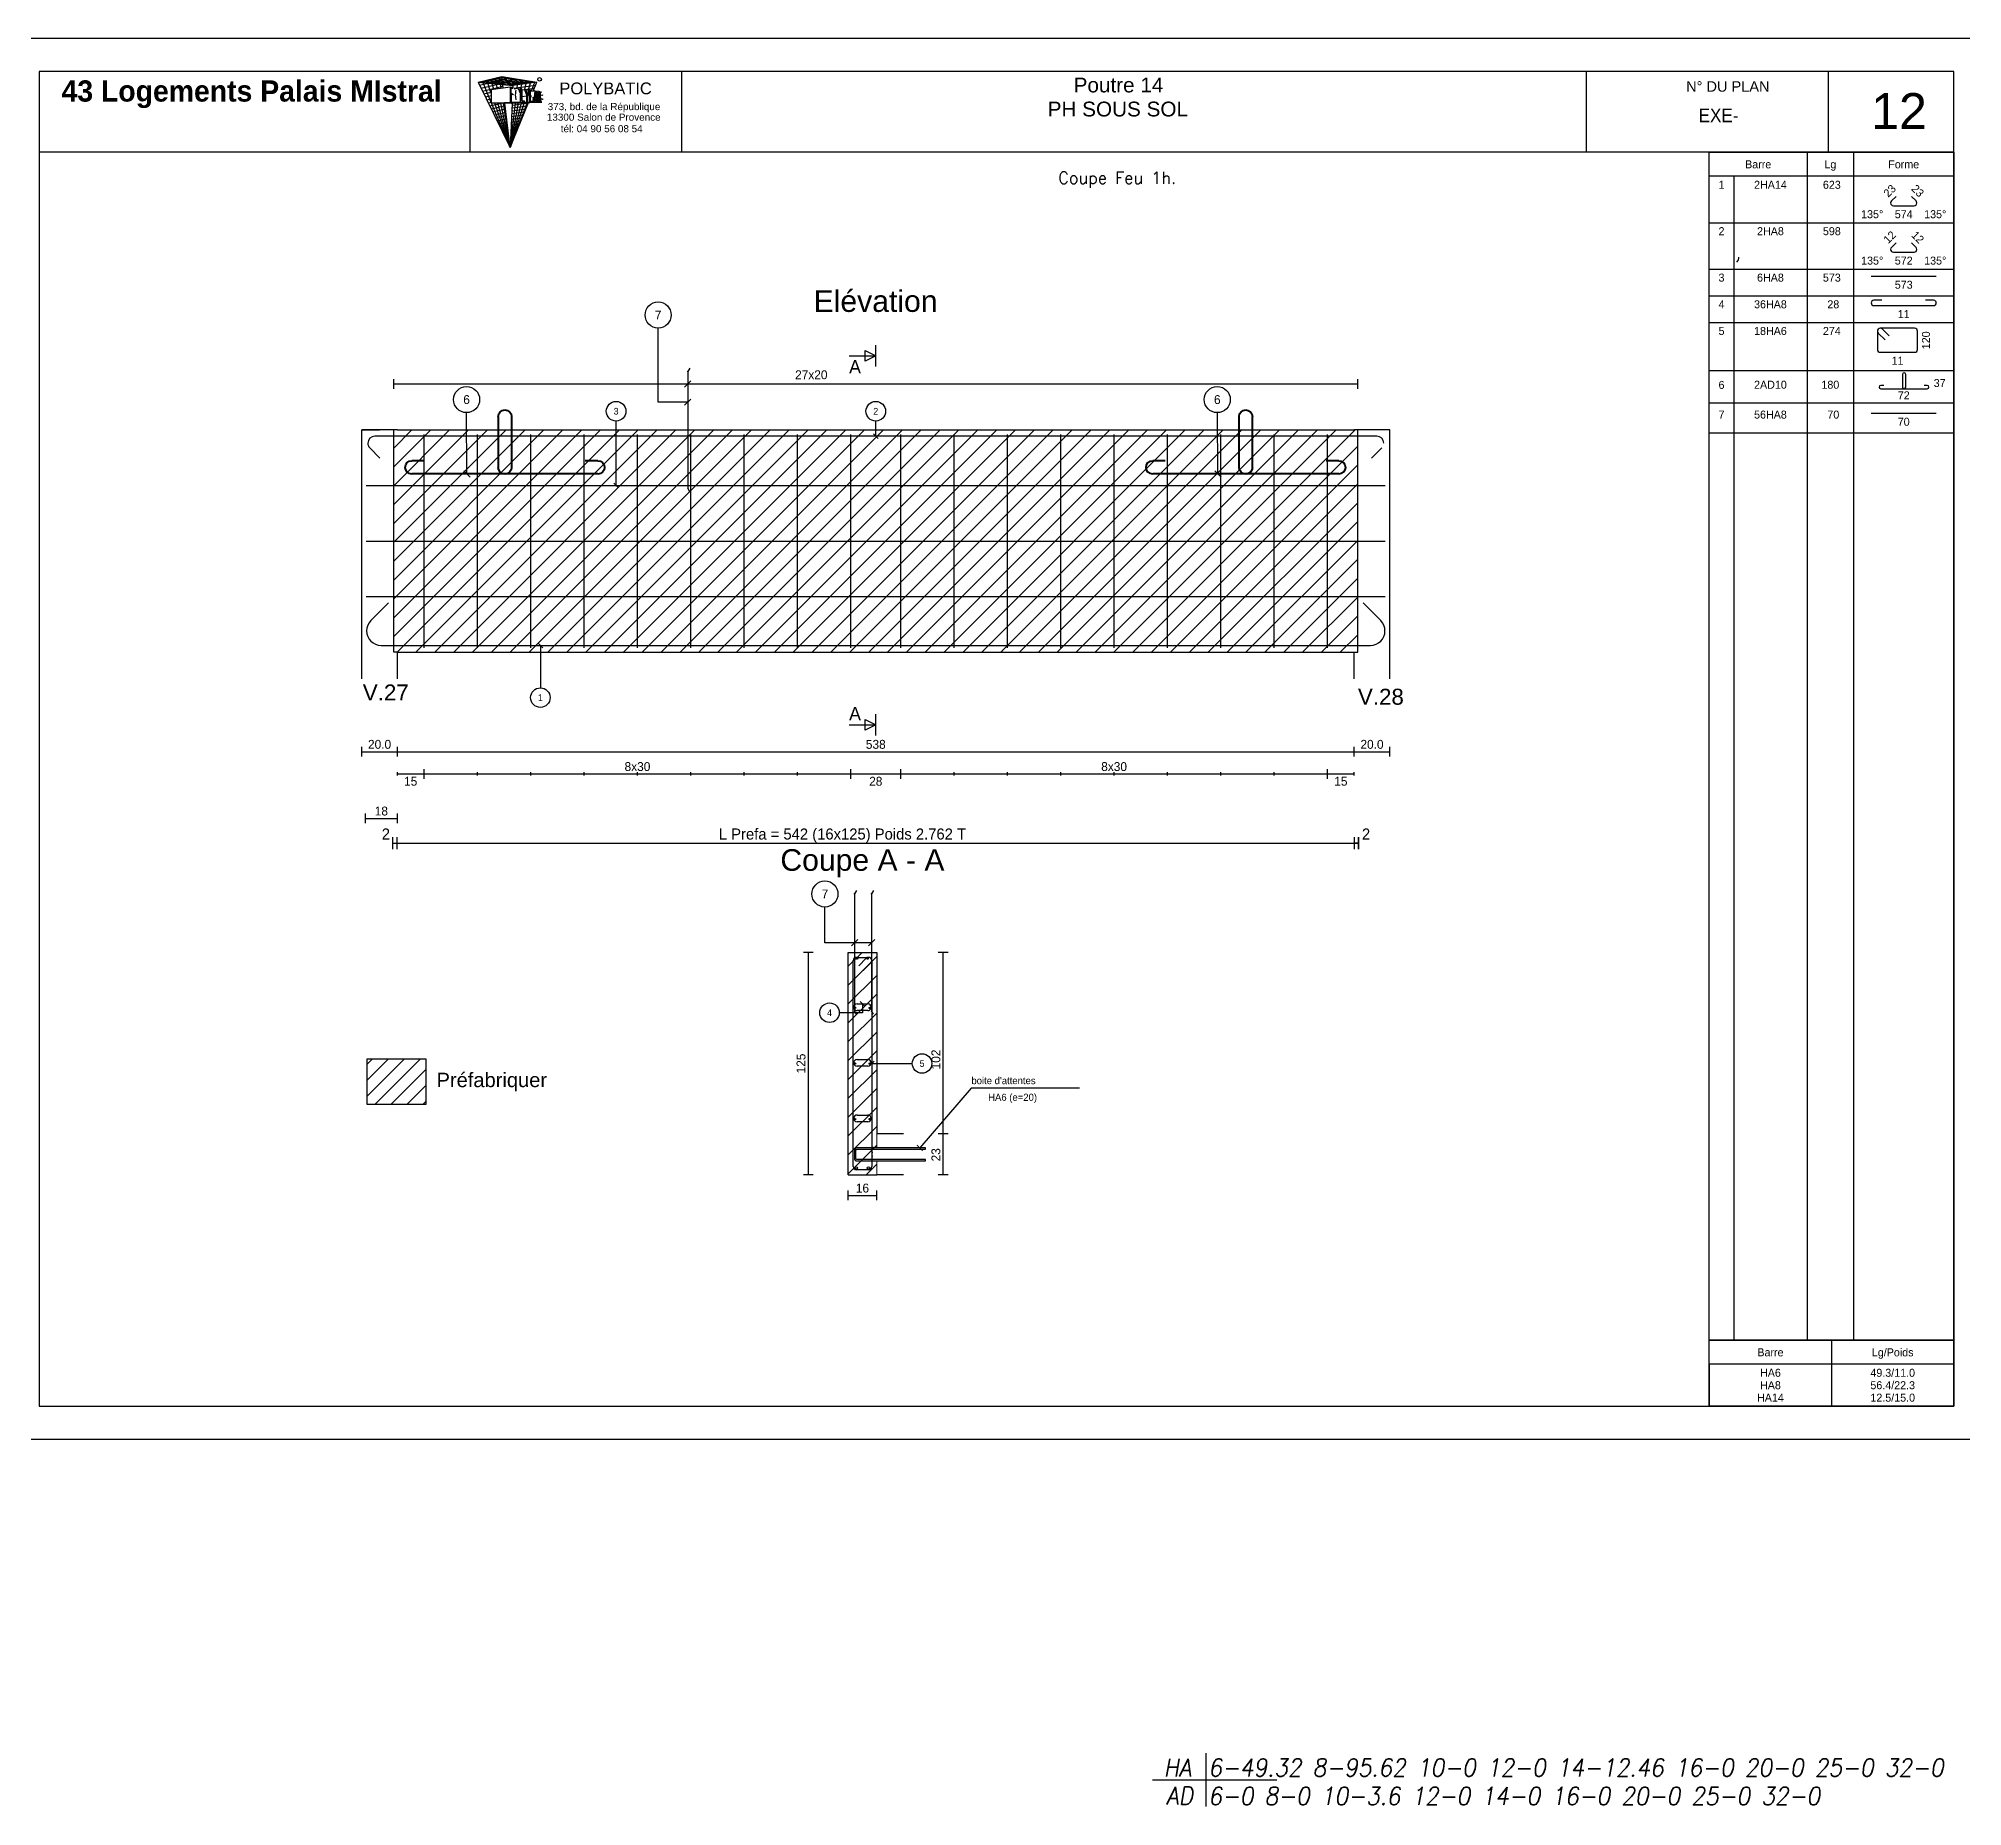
# Model space of a CAD drawing. Extents: x -12912 to 27386, y 1818 to 8189.
# Drawn here: x 691 to 1773, y 2977 to 3971 of the extents above; entities that cross this region are included whole.
import ezdxf
from ezdxf.enums import TextEntityAlignment as Align

# ---------------------------------------------------------------- set-up
doc = ezdxf.new("R2010")
doc.units = 0
doc.header["$MEASUREMENT"] = 0
doc.linetypes.add('CONTINUE', pattern=[0])
doc.layers.get('0').update_dxf_attribs({"linetype": 'CONTINUOUS'})
for name, color, linetype in [('1', 7, 'CONTINUOUS'), ('104', 7, 'CONTINUOUS'), ('173', 7, 'CONTINUOUS'), ('5', 7, 'CONTINUOUS'), ('6', 7, 'CONTINUOUS'), ('7', 7, 'CONTINUOUS'), ('Bâtiment 1. Soubassement', 7, 'CONTINUOUS'), ('GO-CARTOUCHE', 7, 'CONTINUOUS'), ('GO-TEXTE', 9, 'CONTINUOUS'), ('PYC-HACHURE', 7, 'CONTINUOUS'), ('RDC COFFRAGE', 7, 'CONTINUOUS'), ('STR_TXT', 102, 'CONTINUOUS')]:
    doc.layers.add(name, color=color, linetype=linetype)
doc.layers.add('PYC- HACHURES', color=7, linetype='CONTINUOUS', lineweight=18)
doc.styles.add('ARIAL', font='ARIAL.TTF')
doc.styles.add('schéma', font='simplex.shx')
doc.styles.add('Tableau', font='romans.shx', dxfattribs={"width": 0.9, "oblique": 10})
doc.styles.add('TEXTEBA', font='ARIAL.TTF')

# ---------------------------------------------------------------- blocks, each defined once
blk = doc.blocks.new('_ArchTick')
at = {"color": 0, "linetype": 'ByBlock', "const_width": 0.15}
blk.add_lwpolyline([(-0.5, -0.5), (0.5, 0.5)], dxfattribs=at)
blk = doc.blocks.new('A$C20507BFC')
at = {"layer": 'RDC COFFRAGE', "color": 5, "linetype": 'CONTINUE', "lineweight": 40, "ltscale": 0.01}
for points in [[(56, 36.1), (56, 36.1)], [(52.3, 32.3), (52.3, 3.7)], [(59.7, 3.7), (59.7, 32.3)], [(0, 3.7), (0, 3.7)], [(10.8, 7.5), (3.7, 7.5)], [(108.3, 7.5), (101.2, 7.5)], [(112, 3.7), (112, 3.7)], [(3.7, 0), (56, 0)], [(56, 0), (108.3, 0)]]:
    blk.add_lwpolyline(points, dxfattribs=at)
for centre, start, end in [((56, 32.3), 90, 180), ((56, 32.3), 0, 90), ((3.7, 3.7), 90, 180), ((3.7, 3.7), 180, 270), ((56, 3.7), 180, 270), ((56, 3.7), 270, 0), ((108.3, 3.7), 0, 90), ((108.3, 3.7), 270, 0)]:
    blk.add_arc(centre, 3.75, start, end, dxfattribs=at)
blk = doc.blocks.new('Smallsp')
at = {"layer": 'STR_TXT', "linetype": 'Continuous'}
for points in [[(0, 15), (0, -15)], [(-30, 0), (40, 0)]]:
    blk.add_lwpolyline(points, dxfattribs=at)
at = {"layer": 'STR_TXT', "linetype": 'Continuous', "style": 'Tableau', "oblique": 10, "width": 0.9}
for s, p in [('HA', (-23.6, 1.9)), ('AD', (-22.2, -13.9))]:
    blk.add_text(s, height=10, dxfattribs=at).set_placement(p)
for tag, p in [('SPAD', (1.4, 1.9)), ('SPHA', (1.4, -14.1))]:
    blk.add_attdef(tag, p, '', height=10, dxfattribs=at)

msp = doc.modelspace()

# ---------------------------------------------------------------- hatches: boundary and pattern name
at = {"layer": 'PYC- HACHURES', "lineweight": 15}
h = msp.add_hatch(dxfattribs=at)
h.set_pattern_fill('ANSI31', color=104, scale=60, style=0)
h.set_pattern_definition([(45, (-5807.8296, 3077.8415), (-5.303301, 5.303301), [])])
h.paths.add_polyline_path([(1432.627, 3751.316), (1430.627, 3751.316), (892.627, 3751.316), (890.627, 3751.316), (890.627, 3626.316), (892.627, 3626.316), (1430.627, 3626.316), (1432.627, 3626.316)])
h = msp.add_hatch(dxfattribs=at)
h.set_pattern_fill('ANSI31', color=104, scale=60, style=0)
h.set_pattern_definition([(45, (-5807.8296, 3008.29), (-5.303301, 5.303301), [])])
h.paths.add_polyline_path([(1162.127, 3434.575), (1162.127, 3457.575), (1146.127, 3457.575), (1146.127, 3332.575), (1162.127, 3332.575)])
h = msp.add_hatch(dxfattribs=at)
h.set_pattern_fill('ANSI31', color=104, scale=2, style=0)
h.set_pattern_definition([(45, (1081.011, 4830.249), (-4.490128, 4.490128), [])])
h.paths.add_polyline_path([(908.617, 3397.676), (875.697, 3397.676), (875.697, 3372.024), (908.617, 3372.024)])

# ---------------------------------------------------------------- linework, layer by layer
at = {"lineweight": 5, "flags": 128}
msp.add_lwpolyline([(1162.127, 3355.575), (1162.134, 3347.695), (1159.404, 3348.15), (1159.404, 3346.11), (1159.841, 3345.055), (1159.404, 3344.055), (1159.841, 3343.054), (1159.404, 3341.999), (1159.404, 3339.96), (1162.134, 3340.415), (1162.127, 3332.575)], dxfattribs=at)
msp.add_lwpolyline([(1150.988, 3347.613, 0.41421356), (1149.623, 3346.248), (1149.623, 3341.698, 0.41421356), (1150.988, 3340.333), (1189.663, 3340.333), (1189.663, 3341.061), (1150.988, 3341.061, -0.41421356), (1150.351, 3341.698), (1150.351, 3346.248, -0.41421356), (1150.988, 3346.885), (1189.663, 3346.885), (1189.663, 3347.613)], format="xyb", close=True)
at = {"layer": '1', "color": 1}
for points in [[(875.125, 3720.066), (1448.13, 3720.066)], [(875.125, 3688.816), (1448.13, 3688.816)], [(875.125, 3657.566), (1448.13, 3657.566)], [(887.624, 3654.014), (877.725, 3644.115)], [(1445.527, 3644.115), (1435.627, 3654.014)], [(875.323, 3638.316), (875.323, 3638.316)], [(1447.928, 3638.316), (1447.928, 3638.316)], [(883.523, 3630.116), (1439.728, 3630.116)], [(1149.227, 3426.725), (1149.227, 3426.725)], [(1151.127, 3428.625), (1157.127, 3428.625)], [(1156.127, 3424.825), (1151.127, 3424.825)], [(1157.127, 3424.825), (1152.127, 3424.825)], [(1159.027, 3426.725), (1159.027, 3426.725)], [(1151.127, 3397.375), (1157.127, 3397.375)], [(1149.227, 3395.475), (1149.227, 3395.475)], [(1156.127, 3393.575), (1151.127, 3393.575)], [(1157.127, 3393.575), (1152.127, 3393.575)], [(1159.027, 3395.475), (1159.027, 3395.475)], [(1151.127, 3366.125), (1157.127, 3366.125)], [(1149.227, 3364.225), (1149.227, 3364.225)], [(1156.127, 3362.325), (1151.127, 3362.325)], [(1157.127, 3362.325), (1152.127, 3362.325)], [(1159.027, 3364.225), (1159.027, 3364.225)]]:
    msp.add_lwpolyline(points, dxfattribs=at)
for centre, radius in [((1150.027, 3426.325), 0.4), ((1158.227, 3426.325), 0.4), ((1150.027, 3395.075), 0.4), ((1158.227, 3395.075), 0.4), ((1150.027, 3363.825), 0.4), ((1158.227, 3363.825), 0.4), ((1150.727, 3336.375), 0.7), ((1157.527, 3336.375), 0.7)]:
    msp.add_circle(centre, radius, dxfattribs=at)
for centre, radius, start, end in [((883.523, 3638.316), 8.2, 135, 180), ((883.523, 3638.316), 8.2, 180, 270), ((1439.728, 3638.316), 8.2, 270, 0), ((1439.728, 3638.316), 8.2, 0, 45), ((1151.127, 3426.725), 1.9, 90, 180), ((1151.127, 3426.725), 1.9, 180, 270), ((1157.127, 3426.725), 1.9, 0, 90), ((1157.127, 3426.725), 1.9, 270, 0), ((1151.127, 3395.475), 1.9, 90, 180), ((1157.127, 3395.475), 1.9, 0, 90), ((1151.127, 3395.475), 1.9, 180, 270), ((1157.127, 3395.475), 1.9, 270, 0), ((1151.127, 3364.225), 1.9, 90, 180), ((1157.127, 3364.225), 1.9, 0, 90), ((1151.127, 3364.225), 1.9, 180, 270), ((1157.127, 3364.225), 1.9, 270, 0)]:
    msp.add_arc(centre, radius, start, end, dxfattribs=at)
at = {"layer": '104', "color": 104}
for points in [[(1161.627, 3787.026), (1161.627, 3799.026)], [(1146.627, 3793.026), (1161.627, 3793.026)], [(1057.073, 3786.116), (1055.926, 3784.131)], [(1055.926, 3784.131), (1055.926, 3718.502)], [(1057.073, 3716.516), (1055.926, 3718.502)], [(1146.627, 3585.566), (1161.627, 3585.566)], [(1161.627, 3579.566), (1161.627, 3591.566)], [(1150.859, 3492.375), (1149.712, 3490.389)], [(1149.712, 3490.389), (1149.712, 3424.761)], [(1160.383, 3492.375), (1159.237, 3490.389)], [(1159.237, 3490.389), (1159.237, 3424.761)], [(1150.859, 3422.775), (1149.712, 3424.761)], [(1160.383, 3422.775), (1159.237, 3424.761)]]:
    msp.add_lwpolyline(points, dxfattribs=at)
for points in [[(1161.627, 3793.026), (1155.627, 3790.026), (1155.627, 3796.026), (1161.627, 3793.026)], [(1161.627, 3585.566), (1155.627, 3582.566), (1155.627, 3588.566), (1161.627, 3585.566)]]:
    msp.add_lwpolyline(points, close=True, dxfattribs=at)
for p in [(1055.926, 3784.131), (1149.712, 3490.389), (1159.237, 3490.389)]:
    msp.add_point(p, dxfattribs=at)
at = {"layer": '173', "color": 173}
for points in [[(1630.285, 3907.384), (1767.785, 3907.384), (1767.785, 3239.448), (1630.285, 3239.448), (1630.285, 3907.384)], [(1630.285, 3239.448), (1767.785, 3239.448), (1767.785, 3202.448), (1630.285, 3202.448), (1630.285, 3239.448)]]:
    msp.add_lwpolyline(points, close=True, dxfattribs=at)
for points in [[(1685.285, 3907.384), (1685.285, 3239.448)], [(1711.41, 3907.384), (1711.41, 3239.448)], [(1767.785, 3893.884), (1630.285, 3893.884)], [(1644.035, 3893.884), (1644.035, 3239.448)], [(1732.222, 3878.91), (1732.222, 3878.91)], [(1735.288, 3882.624), (1732.681, 3880.017)], [(1733.788, 3877.344), (1745.407, 3877.344)], [(1746.514, 3880.017), (1743.906, 3882.624)], [(1746.972, 3878.91), (1746.972, 3878.91)], [(1630.285, 3867.791), (1767.785, 3867.791)], [(1732.222, 3852.818), (1732.222, 3852.818)], [(1735.288, 3856.532), (1732.681, 3853.925)], [(1746.514, 3853.925), (1743.906, 3856.532)], [(1746.972, 3852.818), (1746.972, 3852.818)], [(1630.285, 3841.699), (1767.785, 3841.699)], [(1646.928, 3848.461), (1646.928, 3848.461)], [(1733.788, 3851.252), (1745.407, 3851.252)], [(1721.275, 3837.699), (1757.919, 3837.699)], [(1630.285, 3826.699), (1767.785, 3826.699)], [(1721.275, 3822.699), (1721.275, 3822.699)], [(1727.275, 3824.199), (1722.775, 3824.199)], [(1722.775, 3821.199), (1756.419, 3821.199)], [(1756.419, 3824.199), (1751.919, 3824.199)], [(1757.919, 3822.699), (1757.919, 3822.699)], [(1630.285, 3811.699), (1767.785, 3811.699)], [(1726.442, 3808.449), (1726.442, 3808.449)], [(1745.752, 3808.449), (1726.442, 3808.449)], [(1724.822, 3806.829), (1724.822, 3796.569)], [(1724.822, 3806.829), (1724.822, 3806.829)], [(1725.297, 3805.683), (1729.115, 3801.865)], [(1731.406, 3804.156), (1727.588, 3807.974)], [(1747.372, 3796.569), (1747.372, 3806.829)], [(1726.442, 3794.949), (1745.752, 3794.949)], [(1630.285, 3784.699), (1767.785, 3784.699)], [(1630.285, 3784.699), (1767.785, 3784.699)], [(1630.285, 3784.699), (1767.785, 3784.699)], [(1630.285, 3784.699), (1767.785, 3784.699)], [(1630.285, 3784.699), (1767.785, 3784.699)], [(1630.285, 3784.699), (1767.785, 3784.699)], [(1630.285, 3784.699), (1767.785, 3784.699)], [(1728.483, 3776.324), (1726.71, 3776.324)], [(1738.837, 3782.527), (1738.837, 3775.388)], [(1740.71, 3775.388), (1740.71, 3782.527)], [(1752.837, 3776.324), (1751.065, 3776.324)], [(1630.285, 3766.469), (1767.785, 3766.469)], [(1725.774, 3775.388), (1725.774, 3775.388)], [(1726.71, 3774.451), (1739.774, 3774.451)], [(1739.774, 3774.451), (1752.837, 3774.451)], [(1753.774, 3775.388), (1753.774, 3775.388)], [(1721.275, 3760.67), (1757.919, 3760.67)], [(876.023, 3743.916), (876.023, 3743.916)], [(1443.328, 3747.816), (879.923, 3747.816)], [(907.627, 3628.816), (907.627, 3748.816)], [(937.627, 3628.816), (937.627, 3748.816)], [(967.627, 3628.816), (967.627, 3748.816)], [(997.627, 3628.816), (997.627, 3748.816)], [(1027.627, 3628.816), (1027.627, 3748.816)], [(1057.627, 3628.816), (1057.627, 3748.816)], [(1087.627, 3628.816), (1087.627, 3748.816)], [(1117.627, 3628.816), (1117.627, 3748.816)], [(1147.627, 3628.816), (1147.627, 3748.816)], [(1175.627, 3628.816), (1175.627, 3748.816)], [(1205.627, 3628.816), (1205.627, 3748.816)], [(1235.627, 3628.816), (1235.627, 3748.816)], [(1265.627, 3628.816), (1265.627, 3748.816)], [(1295.627, 3628.816), (1295.627, 3748.816)], [(1325.627, 3628.816), (1325.627, 3748.816)], [(1355.627, 3628.816), (1355.627, 3748.816)], [(1385.627, 3628.816), (1385.627, 3748.816)], [(1415.627, 3628.816), (1415.627, 3748.816)], [(1630.285, 3749.67), (1767.785, 3749.67)], [(877.166, 3741.159), (882.822, 3735.502)], [(1440.429, 3735.502), (1446.086, 3741.159)], [(1148.927, 3337.175), (1148.927, 3452.975)], [(1150.727, 3454.775), (1157.527, 3454.775)], [(1152.012, 3450.005), (1156.254, 3454.248)], [(1158.8, 3451.702), (1154.557, 3447.46)], [(1157.527, 3454.775), (1157.527, 3454.775)], [(1159.327, 3452.975), (1159.327, 3337.175)], [(1159.327, 3452.975), (1159.327, 3452.975)], [(1157.527, 3335.375), (1150.727, 3335.375)], [(1699.035, 3239.448), (1699.035, 3202.448)], [(1767.785, 3225.948), (1630.285, 3225.948)], [(1630.285, 3225.948), (1630.285, 3202.448)]]:
    msp.add_lwpolyline(points, dxfattribs=at)
for centre in [(1151.127, 3454.075), (1157.127, 3454.075)]:
    msp.add_circle(centre, 0.4, dxfattribs=at)
for centre, radius, start, end in [((1733.788, 3878.91), 1.566, 135, 180), ((1733.788, 3878.91), 1.566, 180, 270), ((1745.407, 3878.91), 1.566, 270, 0), ((1745.407, 3878.91), 1.566, 0, 45), ((1733.788, 3852.818), 1.566, 135, 180), ((1733.788, 3852.818), 1.566, 180, 270), ((1745.407, 3852.818), 1.566, 270, 0), ((1745.407, 3852.818), 1.566, 0, 45), ((1643.028, 3848.461), 3.9, 315, 0), ((1722.775, 3822.699), 1.5, 90, 180), ((1722.775, 3822.699), 1.5, 180, 270), ((1756.419, 3822.699), 1.5, 0, 90), ((1756.419, 3822.699), 1.5, 270, 0), ((1726.442, 3806.829), 1.62, 90, 180), ((1726.442, 3806.829), 1.62, 45, 90), ((1745.752, 3806.829), 1.62, 0, 90), ((1726.442, 3806.829), 1.62, 180, 225), ((1726.442, 3796.569), 1.62, 180, 270), ((1745.752, 3796.569), 1.62, 270, 0), ((1726.71, 3775.388), 0.937, 90, 180), ((1739.774, 3782.527), 0.937, 90, 180), ((1739.774, 3782.527), 0.937, 0, 90), ((1752.837, 3775.388), 0.937, 0, 90), ((1726.71, 3775.388), 0.937, 180, 270), ((1739.774, 3775.388), 0.937, 180, 270), ((1739.774, 3775.388), 0.937, 270, 0), ((1752.837, 3775.388), 0.937, 270, 0), ((879.923, 3743.916), 3.9, 90, 180), ((879.923, 3743.916), 3.9, 180, 225), ((1443.328, 3743.916), 3.9, 0, 90), ((1150.727, 3452.975), 1.8, 90, 180), ((1157.527, 3452.975), 1.8, 90, 135), ((1157.527, 3452.975), 1.8, 0, 90), ((1157.527, 3452.975), 1.8, 315, 0), ((1150.727, 3337.175), 1.8, 180, 270), ((1157.527, 3337.175), 1.8, 270, 0)]:
    msp.add_arc(centre, radius, start, end, dxfattribs=at)
at = {"layer": '5', "color": 5}
msp.add_line((890.627, 3777.162), (1432.627, 3777.162), dxfattribs=at)
for points in [[(890.627, 3774.412), (890.627, 3779.912)], [(890.627, 3776.245), (890.627, 3778.078)], [(1432.627, 3774.412), (1432.627, 3779.912)], [(872.625, 3567.65), (872.625, 3573.15)], [(872.625, 3570.4), (892.627, 3570.4)], [(892.627, 3567.65), (892.627, 3573.15)], [(892.627, 3570.4), (1430.627, 3570.4)], [(1430.627, 3567.65), (1430.627, 3573.15)], [(1430.627, 3570.4), (1450.63, 3570.4)], [(1450.63, 3567.65), (1450.63, 3573.15)], [(907.627, 3555.15), (907.627, 3560.65)], [(1147.627, 3555.15), (1147.627, 3560.65)], [(1175.627, 3555.15), (1175.627, 3560.65)], [(1415.627, 3555.15), (1415.627, 3560.65)], [(892.627, 3556.983), (892.627, 3558.816)], [(892.627, 3557.9), (907.627, 3557.9)], [(907.627, 3556.983), (907.627, 3558.816)], [(907.627, 3557.9), (937.627, 3557.9)], [(907.627, 3557.9), (1147.627, 3557.9)], [(937.627, 3556.983), (937.627, 3558.816)], [(937.627, 3557.9), (967.627, 3557.9)], [(967.627, 3556.983), (967.627, 3558.816)], [(967.627, 3557.9), (997.627, 3557.9)], [(997.627, 3556.983), (997.627, 3558.816)], [(997.627, 3557.9), (1027.627, 3557.9)], [(1027.627, 3556.983), (1027.627, 3558.816)], [(1027.627, 3557.9), (1057.627, 3557.9)], [(1057.627, 3556.983), (1057.627, 3558.816)], [(1057.627, 3557.9), (1087.627, 3557.9)], [(1087.627, 3556.983), (1087.627, 3558.816)], [(1087.627, 3557.9), (1117.627, 3557.9)], [(1117.627, 3556.983), (1117.627, 3558.816)], [(1117.627, 3557.9), (1147.627, 3557.9)], [(1147.627, 3556.983), (1147.627, 3558.816)], [(1147.627, 3557.9), (1175.627, 3557.9)], [(1175.627, 3556.983), (1175.627, 3558.816)], [(1175.627, 3557.9), (1205.627, 3557.9)], [(1175.627, 3557.9), (1415.627, 3557.9)], [(1205.627, 3556.983), (1205.627, 3558.816)], [(1205.627, 3557.9), (1235.627, 3557.9)], [(1235.627, 3556.983), (1235.627, 3558.816)], [(1235.627, 3557.9), (1265.627, 3557.9)], [(1265.627, 3556.983), (1265.627, 3558.816)], [(1265.627, 3557.9), (1295.627, 3557.9)], [(1295.627, 3556.983), (1295.627, 3558.816)], [(1295.627, 3557.9), (1325.627, 3557.9)], [(1325.627, 3556.983), (1325.627, 3558.816)], [(1325.627, 3557.9), (1355.627, 3557.9)], [(1355.627, 3556.983), (1355.627, 3558.816)], [(1355.627, 3557.9), (1385.627, 3557.9)], [(1385.627, 3556.983), (1385.627, 3558.816)], [(1385.627, 3557.9), (1415.627, 3557.9)], [(1415.627, 3556.983), (1415.627, 3558.816)], [(1415.627, 3557.9), (1430.627, 3557.9)], [(1430.627, 3556.983), (1430.627, 3558.816)], [(874.623, 3530.15), (874.623, 3535.65)], [(874.623, 3532.9), (892.627, 3532.9)], [(892.627, 3530.15), (892.627, 3535.65)], [(1126.46, 3457.575), (1120.96, 3457.575)], [(1123.71, 3332.575), (1123.71, 3457.575)], [(1202.294, 3457.575), (1196.794, 3457.575)], [(1199.544, 3355.575), (1199.544, 3457.575)], [(1202.294, 3355.575), (1196.794, 3355.575)], [(1199.544, 3332.575), (1199.544, 3355.575)], [(1126.46, 3332.575), (1120.96, 3332.575)], [(1202.294, 3332.575), (1196.794, 3332.575)], [(1146.127, 3318.158), (1146.127, 3323.658)], [(1162.127, 3318.158), (1162.127, 3323.658)], [(1146.127, 3320.908), (1162.127, 3320.908)]]:
    msp.add_lwpolyline(points, dxfattribs=at)
at = {"layer": '6', "color": 6}
for points in [[(1039.26, 3766.917), (1039.26, 3808.583)], [(1054.159, 3775.394), (1057.694, 3778.929)], [(1055.926, 3766.917), (1039.26, 3766.917)], [(1054.159, 3765.149), (1057.694, 3768.684)], [(931.779, 3726.548), (931.568, 3761.014)], [(1015.625, 3720.066), (1015.625, 3756.316)], [(1161.626, 3747.816), (1161.626, 3756.316)], [(1353.943, 3726.547), (1353.671, 3761.023)], [(1160.3, 3749.142), (1162.952, 3746.491)], [(933.599, 3724.78), (930.064, 3728.316)], [(1355.763, 3724.78), (1352.227, 3728.315)], [(1014.299, 3721.392), (1016.951, 3718.741)], [(974.384, 3628.791), (971.733, 3631.442)], [(973.058, 3630.116), (973.058, 3606.316)], [(1133.046, 3463.017), (1133.046, 3483.063)], [(1159.237, 3463.017), (1133.046, 3463.017)], [(1147.945, 3461.25), (1151.48, 3464.785)], [(1157.469, 3461.25), (1161.005, 3464.785)], [(1155.453, 3427.299), (1152.801, 3429.951)], [(1154.127, 3423.625), (1141.127, 3423.625)], [(1154.127, 3428.625), (1154.127, 3423.625)], [(1160.653, 3396.401), (1158.001, 3393.749)], [(1159.327, 3395.075), (1182.127, 3395.075)]]:
    msp.add_lwpolyline(points, dxfattribs=at)
for centre, radius in [((1039.26, 3815.917), 7.333), ((931.547, 3768.347), 7.333), ((1353.642, 3768.356), 7.333), ((1015.625, 3761.816), 5.5), ((1161.626, 3761.816), 5.5), ((973.058, 3600.816), 5.5), ((1133.046, 3490.396), 7.333), ((1135.627, 3423.625), 5.5), ((1187.627, 3395.075), 5.5)]:
    msp.add_circle(centre, radius, dxfattribs=at)
at = {"layer": '7', "color": 7}
for points in [[(892.627, 3751.316), (872.625, 3751.316)], [(872.625, 3611.316), (872.625, 3751.316)], [(872.625, 3751.316), (882.626, 3751.316)], [(892.627, 3751.316), (1430.627, 3751.316)], [(1450.63, 3751.316), (1430.627, 3751.316)], [(1450.63, 3751.316), (1440.628, 3751.316)], [(1450.63, 3611.316), (1450.63, 3751.316)], [(872.625, 3611.316), (872.625, 3626.316)], [(892.627, 3626.316), (1430.627, 3626.316)], [(892.627, 3611.316), (892.627, 3626.316)], [(1430.627, 3611.316), (1430.627, 3626.316)], [(1450.63, 3611.316), (1450.63, 3626.316)], [(1146.127, 3457.575), (1162.127, 3457.575)], [(1146.127, 3332.575), (1146.127, 3457.575)], [(1162.127, 3457.575), (1162.127, 3355.575)], [(1177.127, 3355.575), (1162.127, 3355.575)], [(1146.127, 3332.575), (1162.127, 3332.575)], [(1177.127, 3332.575), (1162.127, 3332.575)]]:
    msp.add_lwpolyline(points, dxfattribs=at)
at = {"layer": '7', "color": 7, "linetype": 'Continuous'}
for points in [[(892.627, 3626.316), (890.627, 3626.316), (890.627, 3751.316)], [(1430.627, 3626.316), (1432.627, 3626.316), (1432.627, 3751.316)]]:
    msp.add_lwpolyline(points, dxfattribs=at)
at = {"layer": '7', "color": 7}
msp.add_lwpolyline([(875.697, 3397.676), (908.617, 3397.676), (908.617, 3372.024), (875.697, 3372.024)], close=True, dxfattribs=at)
at = {"layer": 'GO-CARTOUCHE', "color": 9, "linetype": 'CONTINUE'}
for p, q in [((937.99, 3946.865), (951.383, 3949.98)), ((939.499, 3946.722), (952.892, 3949.741)), ((942.518, 3946.434), (955.911, 3949.262)), ((945.537, 3946.147), (958.929, 3948.782)), ((949.003, 3943.032), (947.698, 3949.123)), ((947.698, 3949.123), (967.351, 3946.355)), ((951.076, 3943.337), (950.125, 3949.688)), ((950.125, 3949.688), (969.785, 3946.695)), ((952.143, 3943.494), (951.383, 3949.98)), ((951.383, 3949.98), (971.006, 3946.865)), ((937.99, 3946.865), (957.613, 3944.997)), ((937.99, 3946.865), (956.055, 3910.112)), ((938.811, 3945.195), (951.595, 3948.168)), ((939.632, 3943.525), (951.808, 3946.356)), ((945.465, 3935.383), (940.417, 3947.43)), ((940.417, 3947.43), (960.047, 3945.336)), ((940.453, 3941.854), (952.02, 3944.544)), ((941.274, 3940.184), (945.465, 3941.158)), ((942.095, 3938.513), (945.465, 3939.297)), ((945.465, 3940.478), (942.844, 3947.994)), ((942.844, 3947.994), (962.482, 3945.676)), ((945.271, 3948.559), (964.916, 3946.016)), ((946.908, 3942.724), (945.271, 3948.559)), ((956.055, 3944.069), (945.465, 3942.512)), ((945.465, 3942.512), (945.465, 3935.037)), ((948.556, 3945.859), (961.947, 3948.303)), ((951.575, 3945.572), (964.966, 3947.824)), ((954.593, 3945.284), (967.984, 3947.345)), ((957.798, 3943.797), (956.055, 3944.069)), ((956.055, 3944.069), (956.055, 3935.054)), ((956.103, 3945.14), (969.493, 3947.106)), ((956.678, 3940.441), (956.678, 3943.341)), ((957.47, 3943.218), (956.678, 3943.341)), ((956.678, 3940.441), (957.305, 3940.392)), ((957.53, 3939.75), (956.678, 3939.816)), ((956.678, 3939.816), (956.678, 3935.66)), ((957.844, 3940.059), (957.53, 3939.75)), ((957.613, 3944.997), (957.561, 3943.834)), ((971.006, 3946.865), (957.613, 3944.997)), ((958.047, 3943.482), (970.326, 3945.195)), ((958.246, 3943.138), (960.213, 3943.424)), ((958.962, 3940.466), (958.924, 3939.613)), ((958.924, 3939.613), (958.983, 3938.322)), ((959.1, 3941.516), (958.962, 3940.466)), ((958.983, 3938.322), (959.271, 3936.856)), ((959.328, 3942.353), (959.1, 3941.516)), ((960.047, 3945.336), (959.824, 3943.37)), ((960.967, 3942.65), (960.604, 3943.234)), ((961.911, 3943.154), (960.759, 3942.985)), ((961.211, 3941.952), (960.967, 3942.65)), ((961.399, 3940.943), (961.211, 3941.952)), ((961.911, 3935.66), (961.911, 3943.161)), ((962.534, 3943.056), (961.911, 3943.154)), ((962.482, 3945.676), (961.941, 3943.149)), ((962.534, 3936.283), (962.534, 3943.056)), ((962.534, 3942.54), (964.095, 3942.754)), ((962.534, 3942.54), (962.534, 3936.283)), ((962.534, 3938.817), (965.364, 3939.066)), ((964.074, 3942.816), (965.364, 3939.066)), ((964.631, 3942.729), (964.074, 3942.816)), ((964.095, 3942.754), (965.364, 3939.066)), ((964.916, 3946.016), (964.124, 3942.808)), ((964.307, 3942.779), (969.647, 3943.525)), ((964.631, 3942.729), (965.659, 3939.742)), ((966.384, 3942.455), (964.805, 3942.222)), ((965.364, 3935.66), (965.364, 3939.066)), ((966.384, 3942.455), (965.659, 3939.742)), ((966.879, 3942.377), (965.987, 3939.041)), ((965.987, 3935.667), (965.991, 3939.053)), ((965.987, 3935.66), (965.987, 3939.041)), ((965.991, 3939.053), (966.861, 3942.308)), ((967.351, 3946.355), (966.123, 3942.416)), ((966.879, 3942.377), (966.384, 3942.455)), ((966.861, 3942.308), (967.046, 3942.336)), ((967.046, 3942.351), (966.865, 3942.324)), ((967.046, 3935.66), (967.046, 3942.351)), ((968.253, 3942.162), (967.046, 3942.351)), ((968.185, 3941.732), (967.482, 3941.841)), ((967.482, 3939.217), (967.482, 3941.841)), ((967.482, 3939.217), (968.051, 3939.173)), ((967.482, 3938.78), (968.017, 3938.739)), ((967.482, 3936.096), (967.482, 3938.78)), ((969.785, 3946.695), (968.093, 3942.187)), ((968.667, 3941.812), (968.967, 3941.854)), ((969.975, 3941.893), (968.718, 3941.708)), ((968.744, 3938.399), (968.824, 3938.146)), ((968.824, 3938.146), (968.902, 3937.665)), ((968.92, 3941.738), (971.006, 3946.865)), ((969.5, 3937.934), (969.449, 3937.512)), ((969.526, 3938.153), (969.5, 3937.934)), ((969.543, 3938.297), (969.526, 3938.153)), ((969.557, 3938.414), (969.543, 3938.297)), ((969.59, 3938.684), (969.557, 3938.414)), ((969.657, 3939.244), (969.59, 3938.684)), ((969.73, 3939.858), (969.657, 3939.244)), ((969.975, 3941.893), (969.73, 3939.858)), ((969.965, 3938.15), (970.128, 3939.511)), ((969.965, 3938.15), (970.296, 3938.124)), ((970.285, 3941.845), (969.975, 3941.893)), ((970.128, 3939.511), (970.296, 3938.124)), ((970.285, 3941.845), (971.032, 3935.666)), ((970.312, 3941.622), (971.033, 3941.728)), ((970.362, 3941.207), (971.033, 3941.286)), ((970.374, 3941.112), (971.438, 3941.223)), ((971.033, 3941.728), (971.033, 3941.286)), ((972.279, 3941.533), (971.033, 3941.728)), ((971.033, 3941.286), (971.438, 3941.223)), ((971.438, 3935.666), (971.438, 3941.223)), ((971.874, 3941.155), (972.279, 3941.092)), ((971.874, 3935.666), (971.874, 3941.155)), ((971.874, 3941.056), (972.279, 3941.092)), ((972.279, 3941.092), (972.279, 3941.533)), ((972.437, 3941.508), (972.279, 3941.457)), ((972.437, 3941.508), (972.437, 3935.664)), ((972.873, 3941.44), (972.437, 3941.508)), ((972.873, 3941.44), (972.873, 3935.66)), ((972.873, 3941.235), (973.861, 3941.327)), ((973.015, 3938.458), (973.04, 3937.838)), ((973.04, 3937.838), (973.099, 3937.271)), ((974.231, 3939.492), (973.497, 3939.424)), ((974.678, 3939.422), (974.231, 3939.492)), ((942.916, 3936.843), (945.465, 3937.435)), ((943.737, 3935.172), (945.465, 3935.574)), ((944.559, 3933.502), (951.163, 3935.037)), ((945.38, 3931.831), (953.294, 3933.671)), ((945.465, 3935.037), (956.678, 3935.66)), ((956.56, 3935.055), (945.465, 3935.037)), ((956.055, 3910.112), (945.61, 3935.037)), ((946.201, 3930.161), (953.507, 3931.858)), ((947.022, 3928.49), (953.719, 3930.046)), ((956.055, 3910.112), (947.363, 3935.037)), ((947.843, 3926.82), (953.932, 3928.234)), ((956.055, 3910.112), (949.064, 3935.037)), ((956.055, 3910.112), (950.716, 3935.037)), ((956.055, 3910.112), (952.32, 3935.037)), ((956.055, 3910.112), (953.134, 3935.037)), ((956.055, 3910.112), (966.339, 3935.394)), ((965.533, 3935.366), (956.055, 3910.112)), ((963.908, 3935.31), (956.055, 3910.112)), ((962.26, 3935.252), (956.055, 3910.112)), ((960.587, 3935.194), (956.055, 3910.112)), ((958.891, 3935.135), (956.055, 3910.112)), ((957.17, 3935.075), (956.055, 3910.112)), ((956.56, 3935.055), (959.692, 3935.17)), ((956.678, 3935.66), (964.184, 3935.66)), ((956.834, 3927.554), (963.531, 3928.49)), ((956.905, 3929.14), (964.21, 3930.161)), ((956.975, 3930.726), (964.89, 3931.831)), ((957.046, 3932.311), (965.57, 3933.502)), ((957.117, 3933.897), (966.249, 3935.172)), ((959.692, 3935.17), (960.253, 3935.19)), ((960.296, 3935.192), (967.04, 3935.439)), ((961.908, 3935.659), (967.054, 3935.66)), ((962.534, 3936.283), (964.184, 3936.278)), ((962.534, 3936.283), (964.184, 3936.283)), ((964.184, 3935.66), (964.184, 3936.283)), ((964.184, 3935.66), (965.368, 3935.66)), ((965.364, 3936.278), (965.368, 3935.66)), ((965.368, 3935.66), (965.987, 3935.66)), ((967.04, 3935.666), (972.437, 3935.666)), ((967.041, 3935.439), (973.881, 3935.657)), ((967.046, 3935.66), (968.367, 3935.66)), ((967.482, 3936.096), (968.233, 3936.096)), ((968.609, 3935.873), (968.36, 3935.666)), ((968.36, 3935.666), (969.215, 3935.666)), ((968.787, 3936.257), (968.609, 3935.873)), ((968.89, 3936.751), (968.787, 3936.257)), ((968.921, 3937.197), (968.89, 3936.751)), ((968.902, 3937.665), (968.921, 3937.197)), ((969.283, 3936.131), (969.227, 3935.666)), ((969.346, 3936.656), (969.283, 3936.131)), ((969.399, 3937.094), (969.346, 3936.656)), ((969.449, 3937.512), (969.399, 3937.094)), ((969.913, 3937.717), (969.666, 3935.666)), ((969.913, 3937.717), (970.349, 3937.683)), ((970.349, 3937.683), (970.594, 3935.66)), ((971.874, 3935.666), (972.437, 3935.666)), ((972.437, 3935.664), (972.873, 3935.66)), ((973.099, 3937.271), (973.189, 3936.793)), ((973.189, 3936.793), (973.318, 3936.351)), ((973.318, 3936.351), (973.521, 3935.938)), ((973.521, 3935.938), (973.753, 3935.683)), ((974.212, 3937.282), (973.548, 3937.22)), ((974.212, 3937.282), (974.654, 3937.298)), ((948.664, 3925.15), (954.144, 3926.422)), ((949.485, 3923.479), (954.356, 3924.61)), ((950.306, 3921.809), (954.569, 3922.797)), ((951.127, 3920.138), (954.781, 3920.985)), ((956.48, 3919.626), (960.133, 3920.138)), ((956.551, 3921.212), (960.813, 3921.808)), ((956.621, 3922.797), (961.492, 3923.479)), ((956.692, 3924.383), (962.172, 3925.149)), ((956.763, 3925.969), (962.851, 3926.82))]:
    msp.add_line(p, q, dxfattribs=at)
at = {"layer": 'GO-CARTOUCHE', "linetype": 'Continuous'}
for points in [[(1786.344, 3183.889), (1786.344, 3971.389), (672.707, 3971.389), (672.707, 3183.889)], [(1767.785, 3202.448), (1767.785, 3952.83), (691.266, 3952.83), (691.266, 3202.448)]]:
    msp.add_lwpolyline(points, close=True, dxfattribs=at)
at = {"layer": 'GO-CARTOUCHE', "color": 9, "linetype": 'CONTINUE'}
for centre in [(972.595, 3948.415, 70.14), (972.595, 3948.415, 70.14), (972.595, 3948.415)]:
    msp.add_circle(centre, 0.997, dxfattribs=at)
at = {"layer": 'GO-TEXTE', "color": 7}
for points in [[(933.447, 3952.83), (933.447, 3907.384)], [(1052.353, 3952.83), (1052.353, 3907.384)], [(1560.982, 3952.83), (1560.982, 3907.384)], [(1697.041, 3952.83), (1697.041, 3907.384)], [(1767.785, 3907.384), (691.266, 3907.384)]]:
    msp.add_lwpolyline(points, dxfattribs=at)
at = {"layer": 'PYC-HACHURE'}
for points in [[(890.005, 3515.543), (890.005, 3522.387)], [(890.005, 3518.965), (892.494, 3518.965)], [(890.005, 3518.965), (1433.116, 3518.965)], [(892.494, 3515.543), (892.494, 3522.387)], [(1430.627, 3522.387), (1430.627, 3515.543)], [(1433.116, 3518.965), (1430.627, 3518.965)], [(1433.116, 3515.543), (1433.116, 3522.387)], [(1433.116, 3522.387), (1433.116, 3515.543)], [(1215.346, 3381.253), (1186.309, 3347.613)], [(1276.205, 3381.253), (1215.346, 3381.253), (1215.346, 3381.253)]]:
    msp.add_lwpolyline(points, dxfattribs=at)

# ---------------------------------------------------------------- block references
at = {"layer": '6', "color": 7, "linetype": 'Continuous', "xscale": -1}
for p in [(1009.104, 3726.545), (1425.629, 3726.545)]:
    msp.add_blockref('A$C20507BFC', p, dxfattribs=at)
at = {"layer": 'Bâtiment 1. Soubassement', "xscale": 3.307500000068103, "yscale": 3.307500000000346, "zscale": 3.307499999999998, "rotation": 270}
msp.add_blockref('_ArchTick', (1186.309, 3347.613), dxfattribs=at)
at = {"layer": 'STR_TXT', "linetype": 'Continuous'}
msp.add_blockref('Smallsp', (1347.169, 2992.331), dxfattribs=at).add_auto_attribs({'SPHA': '6-0 8-0 10-3.6 12-0 14-0 16-0 20-0 25-0 32-0 ', 'SPAD': '6-49.32 8-95.62 10-0 12-0 14-12.46 16-0 20-0 25-0 32-0 '})

# ---------------------------------------------------------------- texts
for s, height, style, p in [('Coupe Feu 1h.', 6.666, 'schéma', (1297.339, 3893.012)), ('Elévation', 12.1293, 'ARIAL', (1161.507, 3823.729)), ('Coupe A - A', 12.12935, 'ARIAL', (1154.127, 3509.503)), ('Préfabriquer', 8.08623, 'ARIAL', (945.734, 3385.841))]:
    msp.add_text(s, height=height, dxfattribs=dict(style=style)).set_placement(p, align=Align.MIDDLE_CENTER)
at = {"style": 'ARIAL'}
for s, p in [('V.27', (873.203, 3608.177)), ('V.28', (1432.727, 3605.795))]:
    msp.add_text(s, height=8.9847, dxfattribs=at).set_placement(p, align=Align.TOP_LEFT)
at = {"layer": '104', "color": 104}
msp.add_text('A', height=7.5, dxfattribs=at).set_placement((1146.627, 3790.57), align=Align.TOP_LEFT)
msp.add_text('A', height=7.5, dxfattribs=at).set_placement((1146.627, 3588.022))
at = {"layer": '173', "color": 173}
for s, p in [('Barre', (1657.785, 3900.634)), ('Lg', (1698.347, 3900.634)), ('Forme', (1739.597, 3900.634)), ('Barre', (1664.66, 3232.698)), ('Lg/Poids', (1733.41, 3232.698))]:
    msp.add_text(s, height=4.5, dxfattribs=at).set_placement(p, align=Align.MIDDLE_CENTER)
for s, p in [('1', (1637.16, 3891.384)), ('2HA14', (1664.66, 3891.384)), (' 623', (1698.347, 3891.384)), ('574', (1739.597, 3874.844)), ('2', (1637.16, 3865.291)), ('2HA8', (1664.66, 3865.291)), (' 598', (1698.347, 3865.291)), ('572', (1739.597, 3848.752)), ('3', (1637.16, 3839.199)), ('6HA8', (1664.66, 3839.199)), (' 573', (1698.347, 3839.199)), ('573', (1739.597, 3835.199)), ('4', (1637.16, 3824.199)), ('36HA8', (1664.66, 3824.199)), ('  28', (1698.347, 3824.199)), ('5', (1637.16, 3809.199)), ('18HA6', (1664.66, 3809.199)), (' 274', (1698.347, 3809.199)), ('11', (1739.597, 3818.699)), ('11', (1736.097, 3792.449)), ('6', (1637.16, 3778.86)), ('2AD10', (1664.66, 3778.969)), ('180', (1698.347, 3778.969)), ('37', (1759.805, 3779.907)), ('72', (1739.597, 3772.991)), ('7', (1637.16, 3762.17)), ('56HA8', (1664.66, 3762.17)), ('  70', (1698.347, 3762.17)), ('70', (1739.597, 3758.17)), ('HA6', (1664.66, 3223.448)), ('HA8', (1664.66, 3216.448)), ('49.3/11.0', (1733.41, 3223.448)), ('56.4/22.3', (1733.41, 3216.448)), ('HA14', (1664.66, 3209.448)), ('12.5/15.0', (1733.41, 3209.448))]:
    msp.add_text(s, height=4.5, dxfattribs=at).set_placement(p, align=Align.TOP_CENTER)
for s, p in [('23', (1730.913, 3881.785)), ('12', (1730.913, 3855.692))]:
    msp.add_text(s, height=4.5, rotation=45, dxfattribs=at).set_placement(p)
for s, p in [('23', (1748.282, 3881.785)), ('12', (1748.282, 3855.692))]:
    msp.add_text(s, height=4.5, rotation=315, dxfattribs=at).set_placement(p, align=Align.RIGHT)
for p in [(1728.097, 3874.844), (1728.097, 3848.752)]:
    msp.add_text('135°', height=4.5, dxfattribs=at).set_placement(p, align=Align.TOP_RIGHT)
for p in [(1751.097, 3874.844), (1751.097, 3848.752)]:
    msp.add_text('135°', height=4.5, dxfattribs=at).set_placement(p, align=Align.TOP_LEFT)
msp.add_text('120', height=4.5, rotation=90, dxfattribs=at).set_placement((1749.872, 3801.699), align=Align.TOP_CENTER)
at = {"layer": '5', "color": 5}
for s, p in [('27x20', (1125.371, 3779.827)), ('20.0', (882.626, 3572.029)), ('538', (1161.627, 3572.029)), ('20.0', (1440.628, 3572.029)), ('8x30', (1027.627, 3559.529)), ('8x30', (1295.627, 3559.529)), ('18', (883.625, 3534.529)), ('16', (1154.127, 3322.538))]:
    msp.add_text(s, height=5, dxfattribs=at).set_placement(p, align=Align.CENTER)
for s, p in [('15', (900.127, 3556.27)), ('28', (1161.627, 3556.27)), ('15', (1423.127, 3556.27))]:
    msp.add_text(s, height=5, dxfattribs=at).set_placement(p, align=Align.TOP_CENTER)
for s, p in [('125', (1122.081, 3395.075)), ('102', (1197.914, 3397.338)), ('23', (1197.914, 3343.757))]:
    msp.add_text(s, height=5, rotation=90, dxfattribs=at).set_placement(p, align=Align.CENTER)
at = {"layer": '6', "color": 6}
for s, height, p in [('7', 5, (1039.26, 3815.917)), ('6', 5, (931.547, 3768.347)), ('6', 5, (1353.642, 3768.356)), ('3', 3.75, (1015.625, 3761.816)), ('2', 3.75, (1161.626, 3761.816)), ('1', 3.75, (973.058, 3600.816)), ('7', 5, (1133.046, 3490.396)), ('4', 3.75, (1135.627, 3423.625)), ('5', 3.75, (1187.627, 3395.075))]:
    msp.add_text(s, height=height, dxfattribs=at).set_placement(p, align=Align.MIDDLE_CENTER)
at = {"layer": 'GO-CARTOUCHE', "color": 2, "style": 'TEXTEBA'}
msp.add_text('12', height=20.1986, dxfattribs=at).set_placement((1721.261, 3920.482))
at = {"layer": 'GO-CARTOUCHE', "color": 9, "style": 'TEXTEBA'}
for s, p in [('13300 Salon de Provence', (976.698, 3925.147)), ('373, bd. de la République', (977.163, 3931.105)), ('tél: 04 90 56 08 54', (984.526, 3918.674))]:
    msp.add_text(s, height=3.97727, dxfattribs=at).set_placement(p)
at = {"layer": 'GO-CARTOUCHE', "color": 2, "style": 'TEXTEBA', "width": 0.9}
msp.add_text('EXE-', height=7.6364, dxfattribs=at).set_placement((1635.484, 3924.315), align=Align.CENTER)
at = {"layer": 'GO-CARTOUCHE', "insert": (810.666, 3940.038), "char_height": 11.93182, "attachment_point": 5}
msp.add_mtext('{\\Fbold|c0;43 Logements Palais MIstral}', dxfattribs=at)
at = {"layer": 'GO-TEXTE', "color": 2, "style": 'TEXTEBA'}
for s, height, p in [('Poutre 14', 8.3314, (1272.865, 3941.063)), ('PH SOUS SOL', 8.33139, (1258.274, 3927.55))]:
    msp.add_text(s, height=height, dxfattribs=at).set_placement(p)
at = {"layer": 'GO-TEXTE', "color": 3, "style": 'TEXTEBA'}
msp.add_text('POLYBATIC', height=6.6288, dxfattribs=at).set_placement((1009.708, 3943.325), align=Align.MIDDLE)
at = {"layer": 'GO-TEXTE', "style": 'TEXTEBA'}
msp.add_text('N° DU PLAN', height=5.8564, dxfattribs=at).set_placement((1640.708, 3941.488), align=Align.CENTER)
at = {"layer": 'PYC-HACHURE'}
for s, height, p in [('2', 6.222, (886.173, 3521)), ('L Prefa = 542 (16x125) Poids 2.762 T', 6.22222, (1142.885, 3521)), ('2', 6.222, (1437.296, 3521))]:
    msp.add_text(s, height=height, dxfattribs=at).set_placement(p, align=Align.CENTER)
for s, p in [("boite d'attentes", (1215.389, 3383.469)), ('HA6 (e=20)', (1224.798, 3374.08))]:
    msp.add_text(s, height=4, dxfattribs=at).set_placement(p)

doc.saveas('drawing.dxf')
